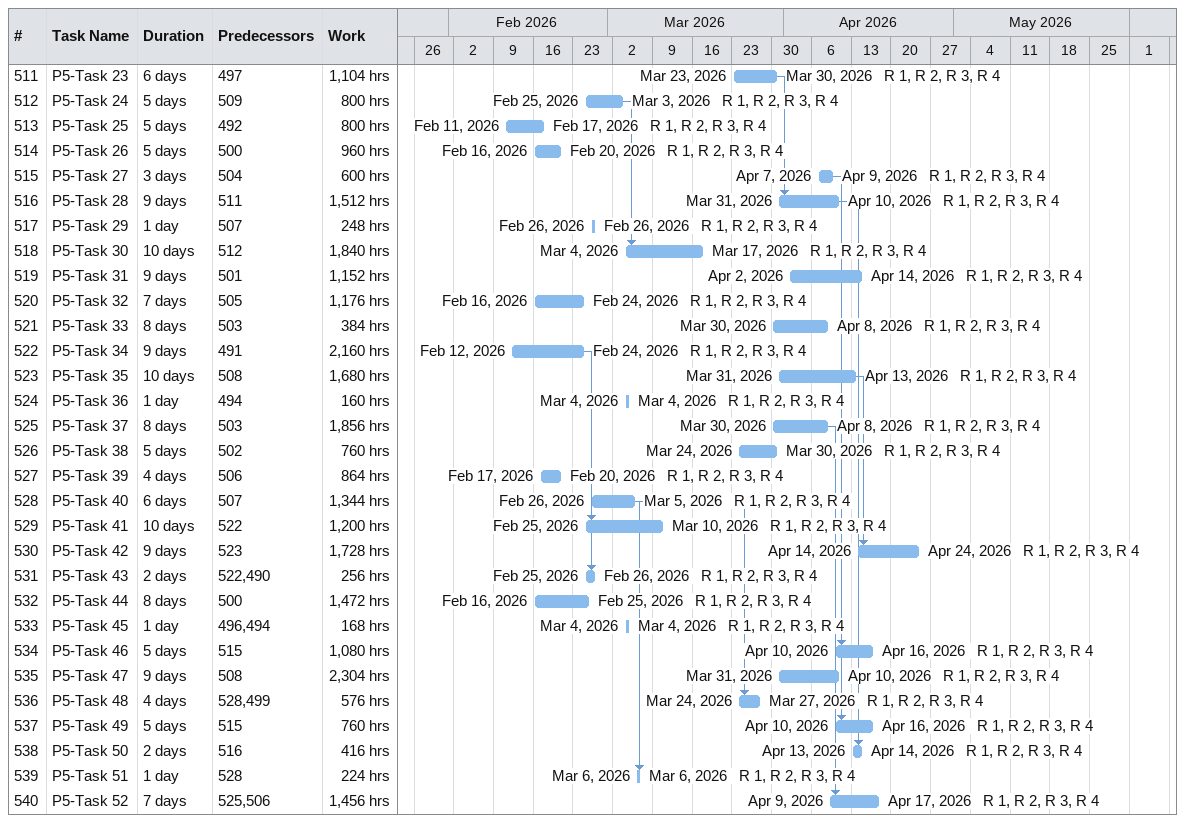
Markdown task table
| ID | Task | Duration | Start | Finish | Predecessors | Resources | Work (h) |
|---|---|---|---|---|---|---|---|
| 511 | P5-Task 23 | 6d | 2026-03-23 | 2026-03-30 | 497 | R 1, R 2, R 3, R 4 | 1104 |
| 512 | P5-Task 24 | 5d | 2026-02-25 | 2026-03-03 | 509 | R 1, R 2, R 3, R 4 | 800 |
| 513 | P5-Task 25 | 5d | 2026-02-11 | 2026-02-17 | 492 | R 1, R 2, R 3, R 4 | 800 |
| 514 | P5-Task 26 | 5d | 2026-02-16 | 2026-02-20 | 500 | R 1, R 2, R 3, R 4 | 960 |
| 515 | P5-Task 27 | 3d | 2026-04-07 | 2026-04-09 | 504 | R 1, R 2, R 3, R 4 | 600 |
| 516 | P5-Task 28 | 9d | 2026-03-31 | 2026-04-10 | 511 | R 1, R 2, R 3, R 4 | 1512 |
| 517 | P5-Task 29 | 1d | 2026-02-26 | 2026-02-26 | 507 | R 1, R 2, R 3, R 4 | 248 |
| 518 | P5-Task 30 | 10d | 2026-03-04 | 2026-03-17 | 512 | R 1, R 2, R 3, R 4 | 1840 |
| 519 | P5-Task 31 | 9d | 2026-04-02 | 2026-04-14 | 501 | R 1, R 2, R 3, R 4 | 1152 |
| 520 | P5-Task 32 | 7d | 2026-02-16 | 2026-02-24 | 505 | R 1, R 2, R 3, R 4 | 1176 |
| 521 | P5-Task 33 | 8d | 2026-03-30 | 2026-04-08 | 503 | R 1, R 2, R 3, R 4 | 384 |
| 522 | P5-Task 34 | 9d | 2026-02-12 | 2026-02-24 | 491 | R 1, R 2, R 3, R 4 | 2160 |
| 523 | P5-Task 35 | 10d | 2026-03-31 | 2026-04-13 | 508 | R 1, R 2, R 3, R 4 | 1680 |
| 524 | P5-Task 36 | 1d | 2026-03-04 | 2026-03-04 | 494 | R 1, R 2, R 3, R 4 | 160 |
| 525 | P5-Task 37 | 8d | 2026-03-30 | 2026-04-08 | 503 | R 1, R 2, R 3, R 4 | 1856 |
| 526 | P5-Task 38 | 5d | 2026-03-24 | 2026-03-30 | 502 | R 1, R 2, R 3, R 4 | 760 |
| 527 | P5-Task 39 | 4d | 2026-02-17 | 2026-02-20 | 506 | R 1, R 2, R 3, R 4 | 864 |
| 528 | P5-Task 40 | 6d | 2026-02-26 | 2026-03-05 | 507 | R 1, R 2, R 3, R 4 | 1344 |
| 529 | P5-Task 41 | 10d | 2026-02-25 | 2026-03-10 | 522 | R 1, R 2, R 3, R 4 | 1200 |
| 530 | P5-Task 42 | 9d | 2026-04-14 | 2026-04-24 | 523 | R 1, R 2, R 3, R 4 | 1728 |
| 531 | P5-Task 43 | 2d | 2026-02-25 | 2026-02-26 | 522, 490 | R 1, R 2, R 3, R 4 | 256 |
| 532 | P5-Task 44 | 8d | 2026-02-16 | 2026-02-25 | 500 | R 1, R 2, R 3, R 4 | 1472 |
| 533 | P5-Task 45 | 1d | 2026-03-04 | 2026-03-04 | 496, 494 | R 1, R 2, R 3, R 4 | 168 |
| 534 | P5-Task 46 | 5d | 2026-04-10 | 2026-04-16 | 515 | R 1, R 2, R 3, R 4 | 1080 |
| 535 | P5-Task 47 | 9d | 2026-03-31 | 2026-04-10 | 508 | R 1, R 2, R 3, R 4 | 2304 |
| 536 | P5-Task 48 | 4d | 2026-03-24 | 2026-03-27 | 528, 499 | R 1, R 2, R 3, R 4 | 576 |
| 537 | P5-Task 49 | 5d | 2026-04-10 | 2026-04-16 | 515 | R 1, R 2, R 3, R 4 | 760 |
| 538 | P5-Task 50 | 2d | 2026-04-13 | 2026-04-14 | 516 | R 1, R 2, R 3, R 4 | 416 |
| 539 | P5-Task 51 | 1d | 2026-03-06 | 2026-03-06 | 528 | R 1, R 2, R 3, R 4 | 224 |
| 540 | P5-Task 52 | 7d | 2026-04-09 | 2026-04-17 | 525, 506 | R 1, R 2, R 3, R 4 | 1456 |
